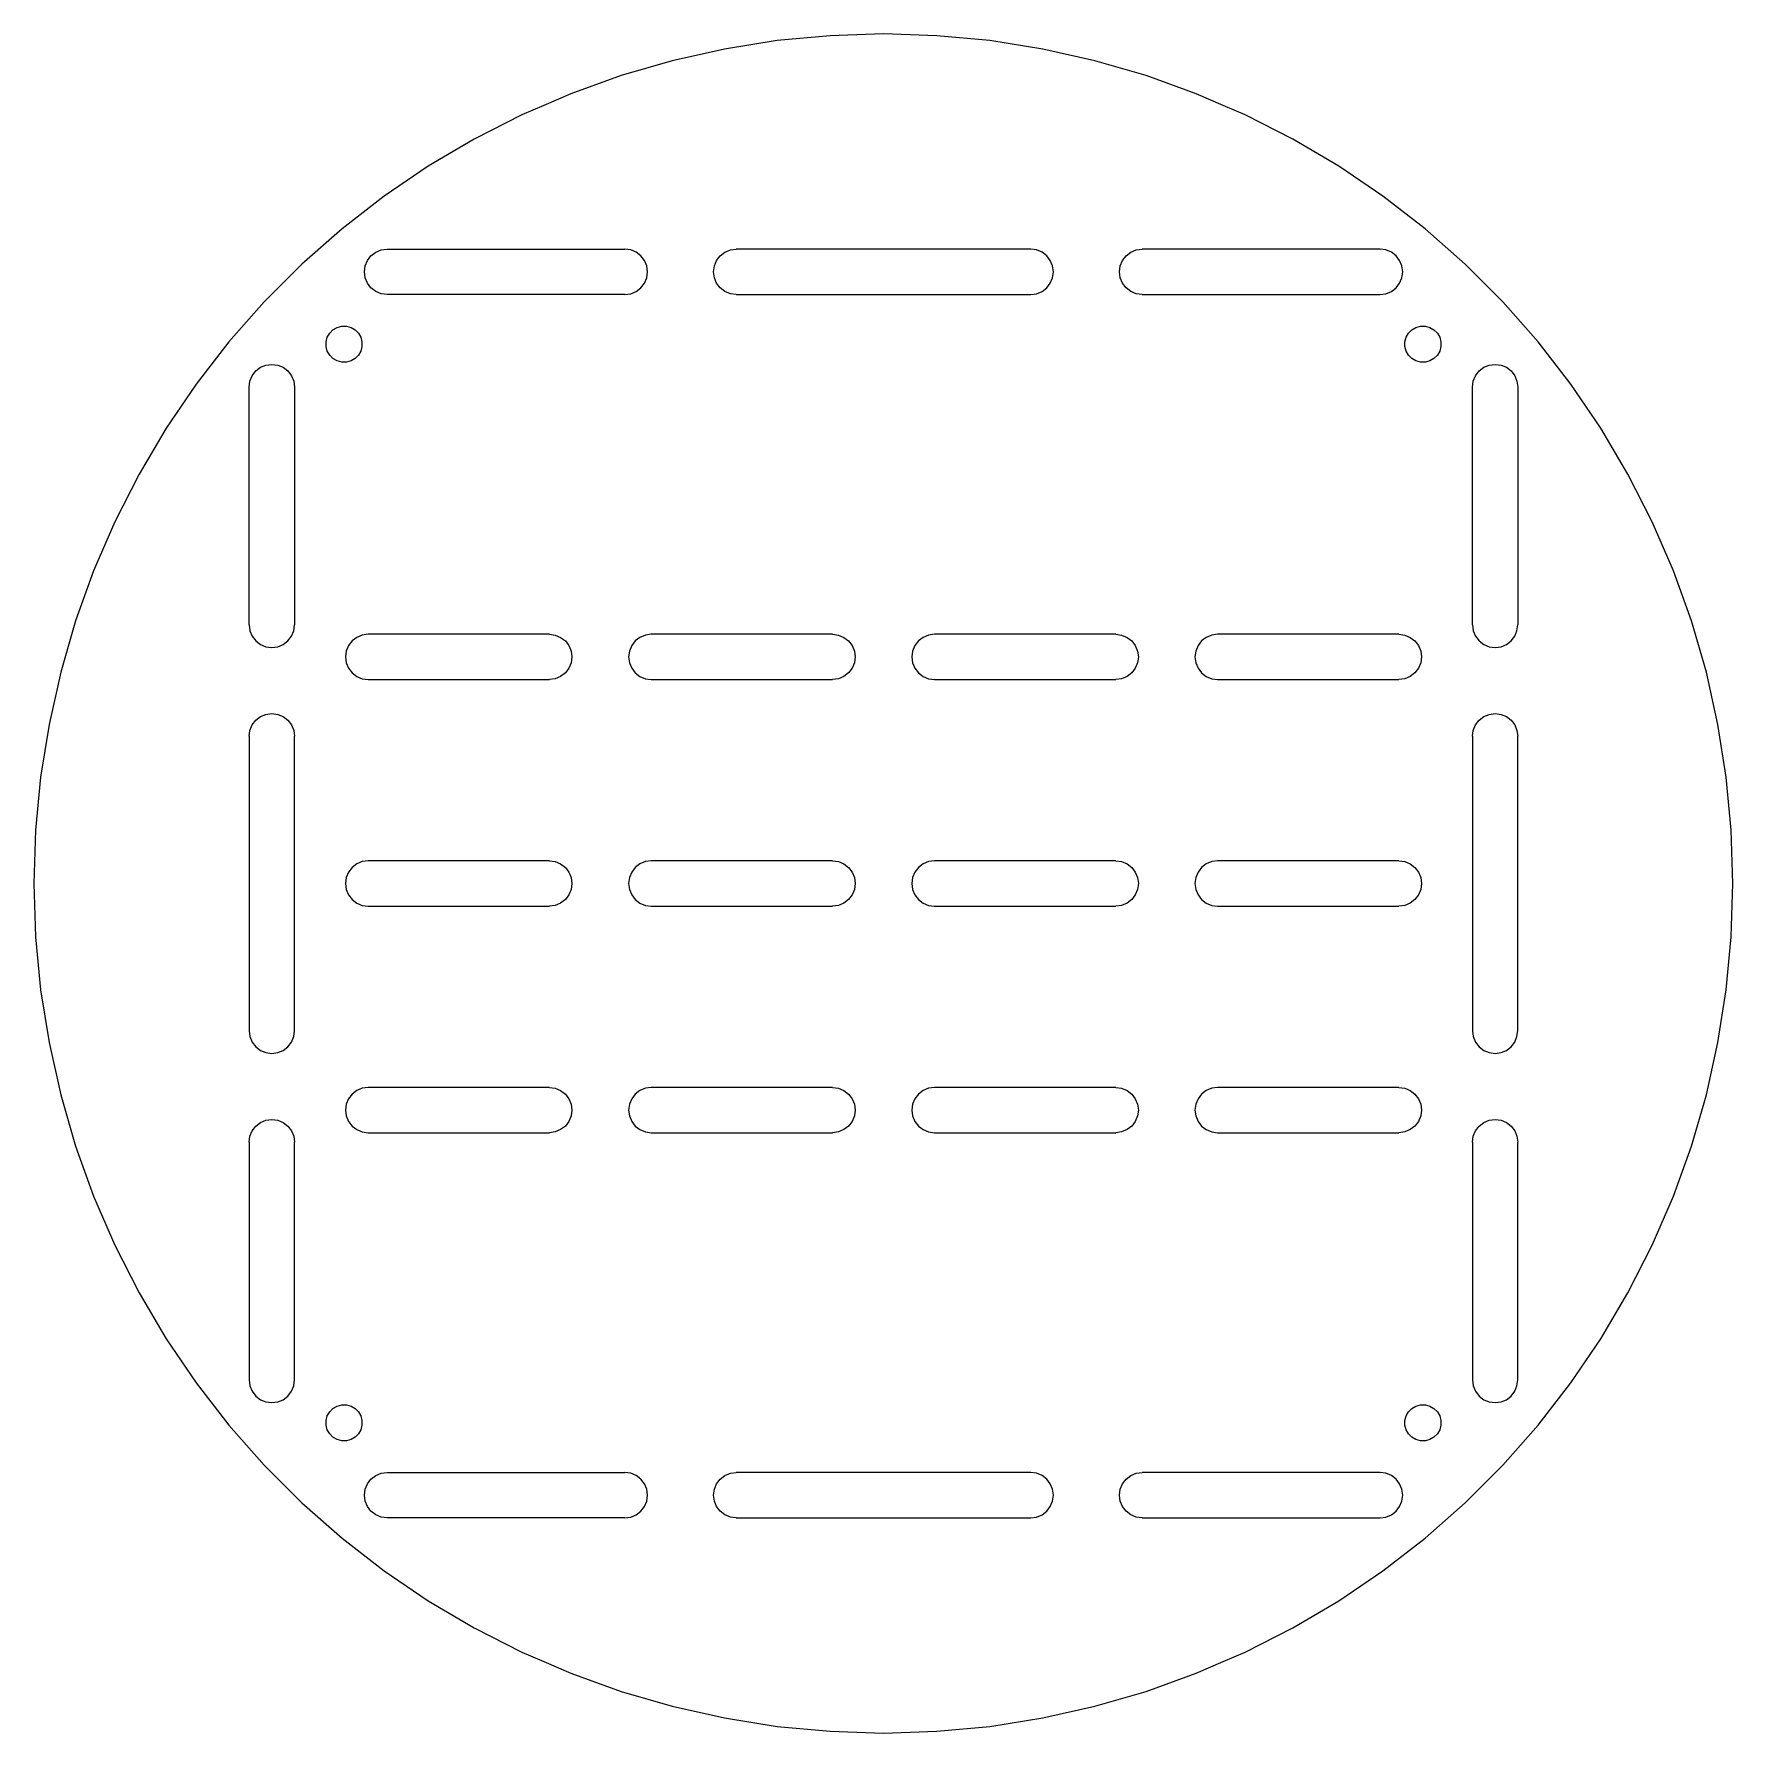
# Model space of a CAD drawing. Header units: inches. Extents: x -153 to 153, y -75 to 75.
# Drawn here: x -153 to -3, y -75 to 75 of the extents above; entities that cross this region are included whole.
import ezdxf

# ---------------------------------------------------------------- set-up
doc = ezdxf.new("R2010")
doc.units = ezdxf.units.IN
doc.header["$MEASUREMENT"] = 0

msp = doc.modelspace()

# ---------------------------------------------------------------- linework, layer by layer
for p, q in [((-92.06, 73.67), (-96.66, 72.64)), ((-87.41, 74.41), (-92.06, 73.67)), ((-82.72, 74.85), (-87.41, 74.41)), ((-78.01, 75), (-82.72, 74.85)), ((-73.3, 74.85), (-78.01, 75)), ((-68.61, 74.41), (-73.3, 74.85)), ((-63.95, 73.67), (-68.61, 74.41)), ((-59.36, 72.64), (-63.95, 73.67)), ((-96.66, 72.64), (-101.18, 71.33)), ((-54.83, 71.33), (-59.36, 72.64)), ((-101.18, 71.33), (-105.62, 69.73)), ((-50.4, 69.73), (-54.83, 71.33)), ((-105.62, 69.73), (-108.01, 68.7)), ((-48.01, 68.7), (-50.4, 69.73)), ((-109.94, 67.86), (-114.14, 65.72)), ((-108.01, 68.7), (-109.94, 67.86)), ((-46.07, 67.86), (-48.01, 68.7)), ((-41.88, 65.72), (-46.07, 67.86)), ((-114.14, 65.72), (-118.2, 63.32)), ((-37.82, 63.32), (-41.88, 65.72)), ((-118.2, 63.32), (-122.09, 60.68)), ((-33.92, 60.68), (-37.82, 63.32)), ((-122.09, 60.68), (-125.81, 57.79)), ((-30.2, 57.79), (-33.92, 60.68)), ((-125.81, 57.79), (-129.35, 54.67)), ((-26.67, 54.67), (-30.2, 57.79)), ((-123.26, 55.41), (-122.84, 55.73)), ((-122.84, 55.73), (-122.36, 55.93)), ((-122.36, 55.93), (-121.84, 56)), ((-121.84, 56), (-100.84, 56)), ((-100.32, 55.93), (-100.84, 56)), ((-99.84, 55.73), (-100.32, 55.93)), ((-99.43, 55.41), (-99.84, 55.73)), ((-92.42, 55.41), (-92.01, 55.73)), ((-92.01, 55.73), (-91.53, 55.93)), ((-91.53, 55.93), (-91.01, 56)), ((-65.01, 56), (-91.01, 56)), ((-64.49, 55.93), (-65.01, 56)), ((-64.01, 55.73), (-64.49, 55.93)), ((-63.59, 55.41), (-64.01, 55.73)), ((-56.59, 55.41), (-56.17, 55.73)), ((-56.17, 55.73), (-55.69, 55.93)), ((-55.69, 55.93), (-55.17, 56)), ((-34.17, 56), (-55.17, 56)), ((-33.66, 55.93), (-34.17, 56)), ((-33.17, 55.73), (-33.66, 55.93)), ((-32.76, 55.41), (-33.17, 55.73)), ((-129.35, 54.67), (-132.68, 51.34)), ((-123.84, 54), (-123.77, 54.52)), ((-123.77, 54.52), (-123.57, 55)), ((-123.57, 55), (-123.26, 55.41)), ((-99.11, 55), (-99.43, 55.41)), ((-98.91, 54.52), (-99.11, 55)), ((-98.84, 54), (-98.91, 54.52)), ((-93.01, 54), (-92.94, 54.52)), ((-92.94, 54.52), (-92.74, 55)), ((-92.74, 55), (-92.42, 55.41)), ((-63.28, 55), (-63.59, 55.41)), ((-63.08, 54.52), (-63.28, 55)), ((-63.01, 54), (-63.08, 54.52)), ((-57.17, 54), (-57.11, 54.52)), ((-57.11, 54.52), (-56.91, 55)), ((-56.91, 55), (-56.59, 55.41)), ((-32.44, 55), (-32.76, 55.41)), ((-32.24, 54.52), (-32.44, 55)), ((-32.17, 54), (-32.24, 54.52)), ((-23.34, 51.34), (-26.67, 54.67)), ((-123.77, 53.48), (-123.84, 54)), ((-123.57, 53), (-123.77, 53.48)), ((-123.26, 52.59), (-123.57, 53)), ((-122.84, 52.27), (-123.26, 52.59)), ((-99.84, 52.27), (-99.43, 52.59)), ((-99.43, 52.59), (-99.11, 53)), ((-99.11, 53), (-98.91, 53.48)), ((-98.91, 53.48), (-98.84, 54)), ((-92.94, 53.48), (-93.01, 54)), ((-92.74, 53), (-92.94, 53.48)), ((-92.42, 52.59), (-92.74, 53)), ((-92.01, 52.27), (-92.42, 52.59)), ((-64.01, 52.27), (-63.59, 52.59)), ((-63.59, 52.59), (-63.28, 53)), ((-63.28, 53), (-63.08, 53.48)), ((-63.08, 53.48), (-63.01, 54)), ((-57.11, 53.48), (-57.17, 54)), ((-56.91, 53), (-57.11, 53.48)), ((-56.59, 52.59), (-56.91, 53)), ((-56.17, 52.27), (-56.59, 52.59)), ((-33.17, 52.27), (-32.76, 52.59)), ((-32.76, 52.59), (-32.44, 53)), ((-32.44, 53), (-32.24, 53.48)), ((-32.24, 53.48), (-32.17, 54)), ((-132.68, 51.34), (-135.8, 47.81)), ((-122.36, 52.07), (-122.84, 52.27)), ((-121.84, 52), (-122.36, 52.07)), ((-100.84, 52), (-121.84, 52)), ((-100.84, 52), (-100.32, 52.07)), ((-100.32, 52.07), (-99.84, 52.27)), ((-91.53, 52.07), (-92.01, 52.27)), ((-91.01, 52), (-91.53, 52.07)), ((-91.01, 52), (-65.01, 52)), ((-65.01, 52), (-64.49, 52.07)), ((-64.49, 52.07), (-64.01, 52.27)), ((-55.69, 52.07), (-56.17, 52.27)), ((-55.17, 52), (-55.69, 52.07)), ((-55.17, 52), (-34.17, 52)), ((-34.17, 52), (-33.66, 52.07)), ((-33.66, 52.07), (-33.17, 52.27)), ((-20.22, 47.81), (-23.34, 51.34)), ((-127.22, 47.83), (-127.11, 48.24)), ((-127.11, 48.24), (-126.9, 48.6)), ((-126.9, 48.6), (-126.61, 48.89)), ((-126.61, 48.89), (-126.25, 49.1)), ((-126.25, 49.1), (-125.84, 49.21)), ((-125.84, 49.21), (-125.42, 49.21)), ((-125.42, 49.21), (-125.02, 49.1)), ((-125.02, 49.1), (-124.66, 48.89)), ((-124.66, 48.89), (-124.36, 48.6)), ((-124.36, 48.6), (-124.15, 48.24)), ((-124.15, 48.24), (-124.05, 47.83)), ((-31.97, 47.83), (-31.86, 48.24)), ((-31.86, 48.24), (-31.65, 48.6)), ((-31.65, 48.6), (-31.36, 48.89)), ((-31.36, 48.89), (-31, 49.1)), ((-31, 49.1), (-30.59, 49.21)), ((-30.59, 49.21), (-30.17, 49.21)), ((-30.17, 49.21), (-29.77, 49.1)), ((-29.77, 49.1), (-29.41, 48.89)), ((-29.41, 48.89), (-29.11, 48.6)), ((-29.11, 48.6), (-28.9, 48.24)), ((-28.9, 48.24), (-28.8, 47.83)), ((-135.8, 47.81), (-138.68, 44.08)), ((-127.22, 47.42), (-127.22, 47.83)), ((-127.11, 47.01), (-127.22, 47.42)), ((-126.9, 46.65), (-127.11, 47.01)), ((-126.61, 46.36), (-126.9, 46.65)), ((-124.36, 46.65), (-124.66, 46.36)), ((-124.15, 47.01), (-124.36, 46.65)), ((-124.05, 47.42), (-124.15, 47.01)), ((-124.05, 47.83), (-124.05, 47.42)), ((-31.97, 47.42), (-31.97, 47.83)), ((-31.86, 47.01), (-31.97, 47.42)), ((-31.65, 46.65), (-31.86, 47.01)), ((-31.36, 46.36), (-31.65, 46.65)), ((-29.11, 46.65), (-29.41, 46.36)), ((-28.9, 47.01), (-29.11, 46.65)), ((-28.8, 47.42), (-28.9, 47.01)), ((-28.8, 47.83), (-28.8, 47.42)), ((-17.33, 44.08), (-20.22, 47.81)), ((-133.74, 44.83), (-133.42, 45.25)), ((-133.42, 45.25), (-133.01, 45.57)), ((-133.01, 45.57), (-132.53, 45.77)), ((-132.53, 45.77), (-132.01, 45.83)), ((-132.01, 45.83), (-131.49, 45.77)), ((-131.49, 45.77), (-131.01, 45.57)), ((-131.01, 45.57), (-130.59, 45.25)), ((-130.59, 45.25), (-130.28, 44.83)), ((-126.25, 46.15), (-126.61, 46.36)), ((-125.84, 46.04), (-126.25, 46.15)), ((-125.42, 46.04), (-125.84, 46.04)), ((-125.02, 46.15), (-125.42, 46.04)), ((-124.66, 46.36), (-125.02, 46.15)), ((-31, 46.15), (-31.36, 46.36)), ((-30.59, 46.04), (-31, 46.15)), ((-30.17, 46.04), (-30.59, 46.04)), ((-29.77, 46.15), (-30.17, 46.04)), ((-29.41, 46.36), (-29.77, 46.15)), ((-25.74, 44.83), (-25.42, 45.25)), ((-25.42, 45.25), (-25.01, 45.57)), ((-25.01, 45.57), (-24.53, 45.77)), ((-24.53, 45.77), (-24.01, 45.83)), ((-24.01, 45.83), (-23.49, 45.77)), ((-23.49, 45.77), (-23.01, 45.57)), ((-23.01, 45.57), (-22.59, 45.25)), ((-22.59, 45.25), (-22.28, 44.83)), ((-138.68, 44.08), (-141.33, 40.19)), ((-134.01, 43.83), (-133.94, 44.35)), ((-134.01, 22.83), (-134.01, 43.83)), ((-133.94, 44.35), (-133.74, 44.83)), ((-130.28, 44.83), (-130.08, 44.35)), ((-130.08, 44.35), (-130.01, 43.83)), ((-130.01, 43.83), (-130.01, 22.83)), ((-26.01, 43.83), (-25.94, 44.35)), ((-26.01, 22.83), (-26.01, 43.83)), ((-25.94, 44.35), (-25.74, 44.83)), ((-22.28, 44.83), (-22.08, 44.35)), ((-22.08, 44.35), (-22.01, 43.83)), ((-22.01, 43.83), (-22.01, 22.83)), ((-14.68, 40.19), (-17.33, 44.08)), ((-141.33, 40.19), (-143.73, 36.13)), ((-12.29, 36.13), (-14.68, 40.19)), ((-143.73, 36.13), (-145.87, 31.93)), ((-10.15, 31.93), (-12.29, 36.13)), ((-145.87, 31.93), (-147.74, 27.61)), ((-8.27, 27.61), (-10.15, 31.93)), ((-147.74, 27.61), (-149.34, 23.18)), ((-6.68, 23.18), (-8.27, 27.61)), ((-149.34, 23.18), (-150.65, 18.65)), ((-134.01, 22.83), (-133.94, 22.32)), ((-130.08, 22.32), (-130.01, 22.83)), ((-26.01, 22.83), (-25.94, 22.32)), ((-22.08, 22.32), (-22.01, 22.83)), ((-5.36, 18.65), (-6.68, 23.18)), ((-133.94, 22.32), (-133.74, 21.83)), ((-133.74, 21.83), (-133.42, 21.42)), ((-133.42, 21.42), (-133.01, 21.1)), ((-133.01, 21.1), (-132.53, 20.9)), ((-131.49, 20.9), (-131.01, 21.1)), ((-131.01, 21.1), (-130.59, 21.42)), ((-130.59, 21.42), (-130.28, 21.83)), ((-130.28, 21.83), (-130.08, 22.32)), ((-124.92, 21.41), (-125.24, 21)), ((-124.51, 21.73), (-124.92, 21.41)), ((-124.03, 21.93), (-124.51, 21.73)), ((-123.51, 22), (-124.03, 21.93)), ((-107.51, 22), (-123.51, 22)), ((-107.51, 22), (-106.99, 21.93)), ((-106.99, 21.93), (-106.51, 21.73)), ((-106.51, 21.73), (-106.09, 21.41)), ((-106.09, 21.41), (-105.78, 21)), ((-99.92, 21.41), (-100.24, 21)), ((-99.51, 21.73), (-99.92, 21.41)), ((-99.03, 21.93), (-99.51, 21.73)), ((-98.51, 22), (-99.03, 21.93)), ((-82.51, 22), (-98.51, 22)), ((-82.51, 22), (-81.99, 21.93)), ((-81.99, 21.93), (-81.51, 21.73)), ((-81.51, 21.73), (-81.09, 21.41)), ((-81.09, 21.41), (-80.78, 21)), ((-74.92, 21.41), (-75.24, 21)), ((-74.51, 21.73), (-74.92, 21.41)), ((-74.03, 21.93), (-74.51, 21.73)), ((-73.51, 22), (-74.03, 21.93)), ((-57.51, 22), (-73.51, 22)), ((-57.51, 22), (-56.99, 21.93)), ((-56.99, 21.93), (-56.51, 21.73)), ((-56.51, 21.73), (-56.09, 21.41)), ((-56.09, 21.41), (-55.78, 21)), ((-49.92, 21.41), (-50.24, 21)), ((-49.51, 21.73), (-49.92, 21.41)), ((-49.03, 21.93), (-49.51, 21.73)), ((-48.51, 22), (-49.03, 21.93)), ((-32.51, 22), (-48.51, 22)), ((-32.51, 22), (-31.99, 21.93)), ((-31.99, 21.93), (-31.51, 21.73)), ((-31.51, 21.73), (-31.09, 21.41)), ((-31.09, 21.41), (-30.78, 21)), ((-25.94, 22.32), (-25.74, 21.83)), ((-25.74, 21.83), (-25.42, 21.42)), ((-25.42, 21.42), (-25.01, 21.1)), ((-25.01, 21.1), (-24.53, 20.9)), ((-23.49, 20.9), (-23.01, 21.1)), ((-23.01, 21.1), (-22.59, 21.42)), ((-22.59, 21.42), (-22.28, 21.83)), ((-22.28, 21.83), (-22.08, 22.32)), ((-132.53, 20.9), (-132.01, 20.83)), ((-132.01, 20.83), (-131.49, 20.9)), ((-125.44, 20.52), (-125.51, 20)), ((-125.51, 20), (-125.44, 19.48)), ((-125.24, 21), (-125.44, 20.52)), ((-105.78, 21), (-105.58, 20.52)), ((-105.58, 20.52), (-105.51, 20)), ((-105.51, 20), (-105.58, 19.48)), ((-100.44, 20.52), (-100.51, 20)), ((-100.51, 20), (-100.44, 19.48)), ((-100.24, 21), (-100.44, 20.52)), ((-80.78, 21), (-80.58, 20.52)), ((-80.58, 20.52), (-80.51, 20)), ((-80.51, 20), (-80.58, 19.48)), ((-75.44, 20.52), (-75.51, 20)), ((-75.51, 20), (-75.44, 19.48)), ((-75.24, 21), (-75.44, 20.52)), ((-55.78, 21), (-55.58, 20.52)), ((-55.58, 20.52), (-55.51, 20)), ((-55.51, 20), (-55.58, 19.48)), ((-50.44, 20.52), (-50.51, 20)), ((-50.51, 20), (-50.44, 19.48)), ((-50.24, 21), (-50.44, 20.52)), ((-30.78, 21), (-30.58, 20.52)), ((-30.58, 20.52), (-30.51, 20)), ((-30.51, 20), (-30.58, 19.48)), ((-24.53, 20.9), (-24.01, 20.83)), ((-24.01, 20.83), (-23.49, 20.9)), ((-150.65, 18.65), (-151.68, 14.05)), ((-125.44, 19.48), (-125.24, 19)), ((-125.24, 19), (-124.92, 18.59)), ((-124.92, 18.59), (-124.51, 18.27)), ((-124.51, 18.27), (-124.03, 18.07)), ((-124.03, 18.07), (-123.51, 18)), ((-106.99, 18.07), (-107.51, 18)), ((-106.51, 18.27), (-106.99, 18.07)), ((-106.09, 18.59), (-106.51, 18.27)), ((-105.78, 19), (-106.09, 18.59)), ((-105.58, 19.48), (-105.78, 19)), ((-100.44, 19.48), (-100.24, 19)), ((-100.24, 19), (-99.92, 18.59)), ((-99.92, 18.59), (-99.51, 18.27)), ((-99.51, 18.27), (-99.03, 18.07)), ((-99.03, 18.07), (-98.51, 18)), ((-81.99, 18.07), (-82.51, 18)), ((-81.51, 18.27), (-81.99, 18.07)), ((-81.09, 18.59), (-81.51, 18.27)), ((-80.78, 19), (-81.09, 18.59)), ((-80.58, 19.48), (-80.78, 19)), ((-75.44, 19.48), (-75.24, 19)), ((-75.24, 19), (-74.92, 18.59)), ((-74.92, 18.59), (-74.51, 18.27)), ((-74.51, 18.27), (-74.03, 18.07)), ((-74.03, 18.07), (-73.51, 18)), ((-56.99, 18.07), (-57.51, 18)), ((-56.51, 18.27), (-56.99, 18.07)), ((-56.09, 18.59), (-56.51, 18.27)), ((-55.78, 19), (-56.09, 18.59)), ((-55.58, 19.48), (-55.78, 19)), ((-50.44, 19.48), (-50.24, 19)), ((-50.24, 19), (-49.92, 18.59)), ((-49.92, 18.59), (-49.51, 18.27)), ((-49.51, 18.27), (-49.03, 18.07)), ((-49.03, 18.07), (-48.51, 18)), ((-31.99, 18.07), (-32.51, 18)), ((-31.51, 18.27), (-31.99, 18.07)), ((-31.09, 18.59), (-31.51, 18.27)), ((-30.78, 19), (-31.09, 18.59)), ((-30.58, 19.48), (-30.78, 19)), ((-4.34, 14.05), (-5.36, 18.65)), ((-123.51, 18), (-107.51, 18)), ((-98.51, 18), (-82.51, 18)), ((-73.51, 18), (-57.51, 18)), ((-48.51, 18), (-32.51, 18)), ((-151.68, 14.05), (-152.42, 9.4)), ((-134.01, 13), (-133.94, 13.52)), ((-133.94, 13.52), (-133.74, 14)), ((-133.74, 14), (-133.42, 14.41)), ((-133.42, 14.41), (-133.01, 14.73)), ((-133.01, 14.73), (-132.53, 14.93)), ((-132.53, 14.93), (-132.01, 15)), ((-132.01, 15), (-131.49, 14.93)), ((-131.49, 14.93), (-131.01, 14.73)), ((-131.01, 14.73), (-130.59, 14.41)), ((-130.59, 14.41), (-130.28, 14)), ((-130.28, 14), (-130.08, 13.52)), ((-130.08, 13.52), (-130.01, 13)), ((-26.01, 13), (-25.94, 13.52)), ((-25.94, 13.52), (-25.74, 14)), ((-25.74, 14), (-25.42, 14.41)), ((-25.42, 14.41), (-25.01, 14.73)), ((-25.01, 14.73), (-24.53, 14.93)), ((-24.53, 14.93), (-24.01, 15)), ((-24.01, 15), (-23.49, 14.93)), ((-23.49, 14.93), (-23.01, 14.73)), ((-23.01, 14.73), (-22.59, 14.41)), ((-22.59, 14.41), (-22.28, 14)), ((-22.28, 14), (-22.08, 13.52)), ((-22.08, 13.52), (-22.01, 13)), ((-3.6, 9.4), (-4.34, 14.05)), ((-134.01, 13), (-134.01, -13)), ((-130.01, -13), (-130.01, 13)), ((-26.01, 13), (-26.01, -13)), ((-22.01, -13), (-22.01, 13)), ((-152.42, 9.4), (-152.86, 4.71)), ((-3.16, 4.71), (-3.6, 9.4)), ((-152.86, 4.71), (-153.01, 0)), ((-3.01, 0), (-3.16, 4.71)), ((-124.51, 1.73), (-124.92, 1.41)), ((-124.03, 1.93), (-124.51, 1.73)), ((-123.51, 2), (-124.03, 1.93)), ((-107.51, 2), (-123.51, 2)), ((-107.51, 2), (-106.99, 1.93)), ((-106.99, 1.93), (-106.51, 1.73)), ((-106.51, 1.73), (-106.09, 1.41)), ((-99.51, 1.73), (-99.92, 1.41)), ((-99.03, 1.93), (-99.51, 1.73)), ((-98.51, 2), (-99.03, 1.93)), ((-82.51, 2), (-98.51, 2)), ((-82.51, 2), (-81.99, 1.93)), ((-81.99, 1.93), (-81.51, 1.73)), ((-81.51, 1.73), (-81.09, 1.41)), ((-74.51, 1.73), (-74.92, 1.41)), ((-74.03, 1.93), (-74.51, 1.73)), ((-73.51, 2), (-74.03, 1.93)), ((-57.51, 2), (-73.51, 2)), ((-57.51, 2), (-56.99, 1.93)), ((-56.99, 1.93), (-56.51, 1.73)), ((-56.51, 1.73), (-56.09, 1.41)), ((-49.51, 1.73), (-49.92, 1.41)), ((-49.03, 1.93), (-49.51, 1.73)), ((-48.51, 2), (-49.03, 1.93)), ((-32.51, 2), (-48.51, 2)), ((-32.51, 2), (-31.99, 1.93)), ((-31.99, 1.93), (-31.51, 1.73)), ((-31.51, 1.73), (-31.09, 1.41)), ((-125.44, 0.52), (-125.51, 0)), ((-125.24, 1), (-125.44, 0.52)), ((-124.92, 1.41), (-125.24, 1)), ((-106.09, 1.41), (-105.78, 1)), ((-105.78, 1), (-105.58, 0.52)), ((-105.58, 0.52), (-105.51, 0)), ((-100.44, 0.52), (-100.51, 0)), ((-100.24, 1), (-100.44, 0.52)), ((-99.92, 1.41), (-100.24, 1)), ((-81.09, 1.41), (-80.78, 1)), ((-80.78, 1), (-80.58, 0.52)), ((-80.58, 0.52), (-80.51, 0)), ((-75.44, 0.52), (-75.51, 0)), ((-75.24, 1), (-75.44, 0.52)), ((-74.92, 1.41), (-75.24, 1)), ((-56.09, 1.41), (-55.78, 1)), ((-55.78, 1), (-55.58, 0.52)), ((-55.58, 0.52), (-55.51, 0)), ((-50.44, 0.52), (-50.51, 0)), ((-50.24, 1), (-50.44, 0.52)), ((-49.92, 1.41), (-50.24, 1)), ((-31.09, 1.41), (-30.78, 1)), ((-30.78, 1), (-30.58, 0.52)), ((-30.58, 0.52), (-30.51, 0)), ((-153.01, 0), (-152.86, -4.71)), ((-125.51, 0), (-125.44, -0.52)), ((-125.44, -0.52), (-125.24, -1)), ((-125.24, -1), (-124.92, -1.41)), ((-124.92, -1.41), (-124.51, -1.73)), ((-106.09, -1.41), (-106.51, -1.73)), ((-105.78, -1), (-106.09, -1.41)), ((-105.58, -0.52), (-105.78, -1)), ((-105.51, 0), (-105.58, -0.52)), ((-100.51, 0), (-100.44, -0.52)), ((-100.44, -0.52), (-100.24, -1)), ((-100.24, -1), (-99.92, -1.41)), ((-99.92, -1.41), (-99.51, -1.73)), ((-81.09, -1.41), (-81.51, -1.73)), ((-80.78, -1), (-81.09, -1.41)), ((-80.58, -0.52), (-80.78, -1)), ((-80.51, 0), (-80.58, -0.52)), ((-75.51, 0), (-75.44, -0.52)), ((-75.44, -0.52), (-75.24, -1)), ((-75.24, -1), (-74.92, -1.41)), ((-74.92, -1.41), (-74.51, -1.73)), ((-56.09, -1.41), (-56.51, -1.73)), ((-55.78, -1), (-56.09, -1.41)), ((-55.58, -0.52), (-55.78, -1)), ((-55.51, 0), (-55.58, -0.52)), ((-50.51, 0), (-50.44, -0.52)), ((-50.44, -0.52), (-50.24, -1)), ((-50.24, -1), (-49.92, -1.41)), ((-49.92, -1.41), (-49.51, -1.73)), ((-31.09, -1.41), (-31.51, -1.73)), ((-30.78, -1), (-31.09, -1.41)), ((-30.58, -0.52), (-30.78, -1)), ((-30.51, 0), (-30.58, -0.52)), ((-3.16, -4.71), (-3.01, 0)), ((-124.51, -1.73), (-124.03, -1.93)), ((-124.03, -1.93), (-123.51, -2)), ((-123.51, -2), (-107.51, -2)), ((-106.99, -1.93), (-107.51, -2)), ((-106.51, -1.73), (-106.99, -1.93)), ((-99.51, -1.73), (-99.03, -1.93)), ((-99.03, -1.93), (-98.51, -2)), ((-98.51, -2), (-82.51, -2)), ((-81.99, -1.93), (-82.51, -2)), ((-81.51, -1.73), (-81.99, -1.93)), ((-74.51, -1.73), (-74.03, -1.93)), ((-74.03, -1.93), (-73.51, -2)), ((-73.51, -2), (-57.51, -2)), ((-56.99, -1.93), (-57.51, -2)), ((-56.51, -1.73), (-56.99, -1.93)), ((-49.51, -1.73), (-49.03, -1.93)), ((-49.03, -1.93), (-48.51, -2)), ((-48.51, -2), (-32.51, -2)), ((-31.99, -1.93), (-32.51, -2)), ((-31.51, -1.73), (-31.99, -1.93)), ((-152.86, -4.71), (-152.42, -9.4)), ((-3.6, -9.4), (-3.16, -4.71)), ((-152.42, -9.4), (-151.68, -14.05)), ((-4.34, -14.05), (-3.6, -9.4)), ((-134.01, -13), (-133.94, -13.52)), ((-130.08, -13.52), (-130.01, -13)), ((-26.01, -13), (-25.94, -13.52)), ((-22.08, -13.52), (-22.01, -13)), ((-151.68, -14.05), (-150.65, -18.65)), ((-133.94, -13.52), (-133.74, -14)), ((-133.74, -14), (-133.42, -14.41)), ((-133.42, -14.41), (-133.01, -14.73)), ((-133.01, -14.73), (-132.53, -14.93)), ((-132.53, -14.93), (-132.01, -15)), ((-132.01, -15), (-131.49, -14.93)), ((-131.49, -14.93), (-131.01, -14.73)), ((-131.01, -14.73), (-130.59, -14.41)), ((-130.59, -14.41), (-130.28, -14)), ((-130.28, -14), (-130.08, -13.52)), ((-25.94, -13.52), (-25.74, -14)), ((-25.74, -14), (-25.42, -14.41)), ((-25.42, -14.41), (-25.01, -14.73)), ((-25.01, -14.73), (-24.53, -14.93)), ((-24.53, -14.93), (-24.01, -15)), ((-24.01, -15), (-23.49, -14.93)), ((-23.49, -14.93), (-23.01, -14.73)), ((-23.01, -14.73), (-22.59, -14.41)), ((-22.59, -14.41), (-22.28, -14)), ((-22.28, -14), (-22.08, -13.52)), ((-5.36, -18.65), (-4.34, -14.05)), ((-150.65, -18.65), (-149.34, -23.18)), ((-125.44, -19.48), (-125.51, -20)), ((-125.24, -19), (-125.44, -19.48)), ((-124.92, -18.59), (-125.24, -19)), ((-124.51, -18.27), (-124.92, -18.59)), ((-124.03, -18.07), (-124.51, -18.27)), ((-123.51, -18), (-124.03, -18.07)), ((-107.51, -18), (-123.51, -18)), ((-107.51, -18), (-106.99, -18.07)), ((-106.99, -18.07), (-106.51, -18.27)), ((-106.51, -18.27), (-106.09, -18.59)), ((-106.09, -18.59), (-105.78, -19)), ((-105.78, -19), (-105.58, -19.48)), ((-105.58, -19.48), (-105.51, -20)), ((-100.44, -19.48), (-100.51, -20)), ((-100.24, -19), (-100.44, -19.48)), ((-99.92, -18.59), (-100.24, -19)), ((-99.51, -18.27), (-99.92, -18.59)), ((-99.03, -18.07), (-99.51, -18.27)), ((-98.51, -18), (-99.03, -18.07)), ((-82.51, -18), (-98.51, -18)), ((-82.51, -18), (-81.99, -18.07)), ((-81.99, -18.07), (-81.51, -18.27)), ((-81.51, -18.27), (-81.09, -18.59)), ((-81.09, -18.59), (-80.78, -19)), ((-80.78, -19), (-80.58, -19.48)), ((-80.58, -19.48), (-80.51, -20)), ((-75.44, -19.48), (-75.51, -20)), ((-75.24, -19), (-75.44, -19.48)), ((-74.92, -18.59), (-75.24, -19)), ((-74.51, -18.27), (-74.92, -18.59)), ((-74.03, -18.07), (-74.51, -18.27)), ((-73.51, -18), (-74.03, -18.07)), ((-57.51, -18), (-73.51, -18)), ((-57.51, -18), (-56.99, -18.07)), ((-56.99, -18.07), (-56.51, -18.27)), ((-56.51, -18.27), (-56.09, -18.59)), ((-56.09, -18.59), (-55.78, -19)), ((-55.78, -19), (-55.58, -19.48)), ((-55.58, -19.48), (-55.51, -20)), ((-50.44, -19.48), (-50.51, -20)), ((-50.24, -19), (-50.44, -19.48)), ((-49.92, -18.59), (-50.24, -19)), ((-49.51, -18.27), (-49.92, -18.59)), ((-49.03, -18.07), (-49.51, -18.27)), ((-48.51, -18), (-49.03, -18.07)), ((-32.51, -18), (-48.51, -18)), ((-32.51, -18), (-31.99, -18.07)), ((-31.99, -18.07), (-31.51, -18.27)), ((-31.51, -18.27), (-31.09, -18.59)), ((-31.09, -18.59), (-30.78, -19)), ((-30.78, -19), (-30.58, -19.48)), ((-30.58, -19.48), (-30.51, -20)), ((-6.68, -23.18), (-5.36, -18.65)), ((-133.01, -21.1), (-132.53, -20.9)), ((-132.53, -20.9), (-132.01, -20.83)), ((-132.01, -20.83), (-131.49, -20.9)), ((-131.49, -20.9), (-131.01, -21.1)), ((-125.51, -20), (-125.44, -20.52)), ((-125.44, -20.52), (-125.24, -21)), ((-105.58, -20.52), (-105.78, -21)), ((-105.51, -20), (-105.58, -20.52)), ((-100.51, -20), (-100.44, -20.52)), ((-100.44, -20.52), (-100.24, -21)), ((-80.58, -20.52), (-80.78, -21)), ((-80.51, -20), (-80.58, -20.52)), ((-75.51, -20), (-75.44, -20.52)), ((-75.44, -20.52), (-75.24, -21)), ((-55.58, -20.52), (-55.78, -21)), ((-55.51, -20), (-55.58, -20.52)), ((-50.51, -20), (-50.44, -20.52)), ((-50.44, -20.52), (-50.24, -21)), ((-30.58, -20.52), (-30.78, -21)), ((-30.51, -20), (-30.58, -20.52)), ((-25.01, -21.1), (-24.53, -20.9)), ((-24.53, -20.9), (-24.01, -20.83)), ((-24.01, -20.83), (-23.49, -20.9)), ((-23.49, -20.9), (-23.01, -21.1)), ((-134.01, -22.83), (-133.94, -22.32)), ((-133.94, -22.32), (-133.74, -21.83)), ((-133.74, -21.83), (-133.42, -21.42)), ((-133.42, -21.42), (-133.01, -21.1)), ((-131.01, -21.1), (-130.59, -21.42)), ((-130.59, -21.42), (-130.28, -21.83)), ((-130.28, -21.83), (-130.08, -22.32)), ((-130.08, -22.32), (-130.01, -22.83)), ((-125.24, -21), (-124.92, -21.41)), ((-124.92, -21.41), (-124.51, -21.73)), ((-124.51, -21.73), (-124.03, -21.93)), ((-124.03, -21.93), (-123.51, -22)), ((-123.51, -22), (-107.51, -22)), ((-106.99, -21.93), (-107.51, -22)), ((-106.51, -21.73), (-106.99, -21.93)), ((-106.09, -21.41), (-106.51, -21.73)), ((-105.78, -21), (-106.09, -21.41)), ((-100.24, -21), (-99.92, -21.41)), ((-99.92, -21.41), (-99.51, -21.73)), ((-99.51, -21.73), (-99.03, -21.93)), ((-99.03, -21.93), (-98.51, -22)), ((-98.51, -22), (-82.51, -22)), ((-81.99, -21.93), (-82.51, -22)), ((-81.51, -21.73), (-81.99, -21.93)), ((-81.09, -21.41), (-81.51, -21.73)), ((-80.78, -21), (-81.09, -21.41)), ((-75.24, -21), (-74.92, -21.41)), ((-74.92, -21.41), (-74.51, -21.73)), ((-74.51, -21.73), (-74.03, -21.93)), ((-74.03, -21.93), (-73.51, -22)), ((-73.51, -22), (-57.51, -22)), ((-56.99, -21.93), (-57.51, -22)), ((-56.51, -21.73), (-56.99, -21.93)), ((-56.09, -21.41), (-56.51, -21.73)), ((-55.78, -21), (-56.09, -21.41)), ((-50.24, -21), (-49.92, -21.41)), ((-49.92, -21.41), (-49.51, -21.73)), ((-49.51, -21.73), (-49.03, -21.93)), ((-49.03, -21.93), (-48.51, -22)), ((-48.51, -22), (-32.51, -22)), ((-31.99, -21.93), (-32.51, -22)), ((-31.51, -21.73), (-31.99, -21.93)), ((-31.09, -21.41), (-31.51, -21.73)), ((-30.78, -21), (-31.09, -21.41)), ((-26.01, -22.83), (-25.94, -22.32)), ((-25.94, -22.32), (-25.74, -21.83)), ((-25.74, -21.83), (-25.42, -21.42)), ((-25.42, -21.42), (-25.01, -21.1)), ((-23.01, -21.1), (-22.59, -21.42)), ((-22.59, -21.42), (-22.28, -21.83)), ((-22.28, -21.83), (-22.08, -22.32)), ((-22.08, -22.32), (-22.01, -22.83)), ((-149.34, -23.18), (-147.74, -27.61)), ((-134.01, -22.83), (-134.01, -43.83)), ((-130.01, -43.83), (-130.01, -22.83)), ((-26.01, -22.83), (-26.01, -43.83)), ((-22.01, -43.83), (-22.01, -22.83)), ((-8.27, -27.61), (-6.68, -23.18)), ((-147.74, -27.61), (-145.87, -31.93)), ((-10.15, -31.93), (-8.27, -27.61)), ((-145.87, -31.93), (-143.73, -36.13)), ((-12.29, -36.13), (-10.15, -31.93)), ((-143.73, -36.13), (-141.33, -40.19)), ((-14.68, -40.19), (-12.29, -36.13)), ((-141.33, -40.19), (-138.68, -44.08)), ((-17.33, -44.08), (-14.68, -40.19)), ((-138.68, -44.08), (-135.8, -47.81)), ((-134.01, -43.83), (-133.94, -44.35)), ((-133.94, -44.35), (-133.74, -44.83)), ((-133.74, -44.83), (-133.42, -45.25)), ((-130.59, -45.25), (-130.28, -44.83)), ((-130.28, -44.83), (-130.08, -44.35)), ((-130.08, -44.35), (-130.01, -43.83)), ((-26.01, -43.83), (-25.94, -44.35)), ((-25.94, -44.35), (-25.74, -44.83)), ((-25.74, -44.83), (-25.42, -45.25)), ((-22.59, -45.25), (-22.28, -44.83)), ((-22.28, -44.83), (-22.08, -44.35)), ((-22.08, -44.35), (-22.01, -43.83)), ((-20.22, -47.81), (-17.33, -44.08)), ((-133.42, -45.25), (-133.01, -45.57)), ((-133.01, -45.57), (-132.53, -45.77)), ((-132.53, -45.77), (-132.01, -45.83)), ((-132.01, -45.83), (-131.49, -45.77)), ((-131.49, -45.77), (-131.01, -45.57)), ((-131.01, -45.57), (-130.59, -45.25)), ((-126.9, -46.65), (-126.61, -46.36)), ((-126.61, -46.36), (-126.25, -46.15)), ((-126.25, -46.15), (-125.84, -46.04)), ((-125.84, -46.04), (-125.42, -46.04)), ((-125.42, -46.04), (-125.02, -46.15)), ((-125.02, -46.15), (-124.66, -46.36)), ((-124.66, -46.36), (-124.36, -46.65)), ((-31.65, -46.65), (-31.36, -46.36)), ((-31.36, -46.36), (-31, -46.15)), ((-31, -46.15), (-30.59, -46.04)), ((-30.59, -46.04), (-30.17, -46.04)), ((-30.17, -46.04), (-29.77, -46.15)), ((-29.77, -46.15), (-29.41, -46.36)), ((-29.41, -46.36), (-29.11, -46.65)), ((-25.42, -45.25), (-25.01, -45.57)), ((-25.01, -45.57), (-24.53, -45.77)), ((-24.53, -45.77), (-24.01, -45.83)), ((-24.01, -45.83), (-23.49, -45.77)), ((-23.49, -45.77), (-23.01, -45.57)), ((-23.01, -45.57), (-22.59, -45.25)), ((-135.8, -47.81), (-132.68, -51.34)), ((-127.22, -47.42), (-127.11, -47.01)), ((-127.22, -47.83), (-127.22, -47.42)), ((-127.11, -48.24), (-127.22, -47.83)), ((-127.11, -47.01), (-126.9, -46.65)), ((-124.36, -46.65), (-124.15, -47.01)), ((-124.15, -47.01), (-124.05, -47.42)), ((-124.05, -47.83), (-124.15, -48.24)), ((-124.05, -47.42), (-124.05, -47.83)), ((-31.97, -47.42), (-31.86, -47.01)), ((-31.97, -47.83), (-31.97, -47.42)), ((-31.86, -48.24), (-31.97, -47.83)), ((-31.86, -47.01), (-31.65, -46.65)), ((-29.11, -46.65), (-28.9, -47.01)), ((-28.9, -47.01), (-28.8, -47.42)), ((-28.8, -47.83), (-28.9, -48.24)), ((-28.8, -47.42), (-28.8, -47.83)), ((-23.34, -51.34), (-20.22, -47.81)), ((-126.9, -48.6), (-127.11, -48.24)), ((-126.61, -48.89), (-126.9, -48.6)), ((-126.25, -49.1), (-126.61, -48.89)), ((-125.84, -49.21), (-126.25, -49.1)), ((-125.42, -49.21), (-125.84, -49.21)), ((-125.02, -49.1), (-125.42, -49.21)), ((-124.66, -48.89), (-125.02, -49.1)), ((-124.36, -48.6), (-124.66, -48.89)), ((-124.15, -48.24), (-124.36, -48.6)), ((-31.65, -48.6), (-31.86, -48.24)), ((-31.36, -48.89), (-31.65, -48.6)), ((-31, -49.1), (-31.36, -48.89)), ((-30.59, -49.21), (-31, -49.1)), ((-30.17, -49.21), (-30.59, -49.21)), ((-29.77, -49.1), (-30.17, -49.21)), ((-29.41, -48.89), (-29.77, -49.1)), ((-29.11, -48.6), (-29.41, -48.89)), ((-28.9, -48.24), (-29.11, -48.6)), ((-132.68, -51.34), (-129.35, -54.67)), ((-123.26, -52.59), (-122.84, -52.27)), ((-122.84, -52.27), (-122.36, -52.07)), ((-122.36, -52.07), (-121.84, -52)), ((-121.84, -52), (-100.84, -52)), ((-100.32, -52.07), (-100.84, -52)), ((-99.84, -52.27), (-100.32, -52.07)), ((-99.43, -52.59), (-99.84, -52.27)), ((-92.42, -52.59), (-92.01, -52.27)), ((-92.01, -52.27), (-91.53, -52.07)), ((-91.53, -52.07), (-91.01, -52)), ((-65.01, -52), (-91.01, -52)), ((-64.49, -52.07), (-65.01, -52)), ((-64.01, -52.27), (-64.49, -52.07)), ((-63.59, -52.59), (-64.01, -52.27)), ((-56.59, -52.59), (-56.17, -52.27)), ((-56.17, -52.27), (-55.69, -52.07)), ((-55.69, -52.07), (-55.17, -52)), ((-34.17, -52), (-55.17, -52)), ((-33.66, -52.07), (-34.17, -52)), ((-33.17, -52.27), (-33.66, -52.07)), ((-32.76, -52.59), (-33.17, -52.27)), ((-26.67, -54.67), (-23.34, -51.34)), ((-123.84, -54), (-123.77, -53.48)), ((-123.77, -53.48), (-123.57, -53)), ((-123.57, -53), (-123.26, -52.59)), ((-99.11, -53), (-99.43, -52.59)), ((-98.91, -53.48), (-99.11, -53)), ((-98.84, -54), (-98.91, -53.48)), ((-93.01, -54), (-92.94, -53.48)), ((-92.94, -53.48), (-92.74, -53)), ((-92.74, -53), (-92.42, -52.59)), ((-63.28, -53), (-63.59, -52.59)), ((-63.08, -53.48), (-63.28, -53)), ((-63.01, -54), (-63.08, -53.48)), ((-57.17, -54), (-57.11, -53.48)), ((-57.11, -53.48), (-56.91, -53)), ((-56.91, -53), (-56.59, -52.59)), ((-32.44, -53), (-32.76, -52.59)), ((-32.24, -53.48), (-32.44, -53)), ((-32.17, -54), (-32.24, -53.48)), ((-129.35, -54.67), (-125.81, -57.79)), ((-123.77, -54.52), (-123.84, -54)), ((-123.57, -55), (-123.77, -54.52)), ((-123.26, -55.41), (-123.57, -55)), ((-122.84, -55.73), (-123.26, -55.41)), ((-99.84, -55.73), (-99.43, -55.41)), ((-99.43, -55.41), (-99.11, -55)), ((-99.11, -55), (-98.91, -54.52)), ((-98.91, -54.52), (-98.84, -54)), ((-92.94, -54.52), (-93.01, -54)), ((-92.74, -55), (-92.94, -54.52)), ((-92.42, -55.41), (-92.74, -55)), ((-92.01, -55.73), (-92.42, -55.41)), ((-64.01, -55.73), (-63.59, -55.41)), ((-63.59, -55.41), (-63.28, -55)), ((-63.28, -55), (-63.08, -54.52)), ((-63.08, -54.52), (-63.01, -54)), ((-57.11, -54.52), (-57.17, -54)), ((-56.91, -55), (-57.11, -54.52)), ((-56.59, -55.41), (-56.91, -55)), ((-56.17, -55.73), (-56.59, -55.41)), ((-33.17, -55.73), (-32.76, -55.41)), ((-32.76, -55.41), (-32.44, -55)), ((-32.44, -55), (-32.24, -54.52)), ((-32.24, -54.52), (-32.17, -54)), ((-30.2, -57.79), (-26.67, -54.67)), ((-122.36, -55.93), (-122.84, -55.73)), ((-121.84, -56), (-122.36, -55.93)), ((-100.84, -56), (-121.84, -56)), ((-100.84, -56), (-100.32, -55.93)), ((-100.32, -55.93), (-99.84, -55.73)), ((-91.53, -55.93), (-92.01, -55.73)), ((-91.01, -56), (-91.53, -55.93)), ((-91.01, -56), (-65.01, -56)), ((-65.01, -56), (-64.49, -55.93)), ((-64.49, -55.93), (-64.01, -55.73)), ((-55.69, -55.93), (-56.17, -55.73)), ((-55.17, -56), (-55.69, -55.93)), ((-55.17, -56), (-34.17, -56)), ((-34.17, -56), (-33.66, -55.93)), ((-33.66, -55.93), (-33.17, -55.73)), ((-125.81, -57.79), (-122.09, -60.68)), ((-33.92, -60.68), (-30.2, -57.79)), ((-122.09, -60.68), (-118.2, -63.32)), ((-37.82, -63.32), (-33.92, -60.68)), ((-118.2, -63.32), (-114.14, -65.72)), ((-41.88, -65.72), (-37.82, -63.32)), ((-114.14, -65.72), (-109.94, -67.86)), ((-46.07, -67.86), (-41.88, -65.72)), ((-109.94, -67.86), (-108.01, -68.7)), ((-108.01, -68.7), (-105.62, -69.73)), ((-50.4, -69.73), (-48.01, -68.7)), ((-48.01, -68.7), (-46.07, -67.86)), ((-105.62, -69.73), (-101.18, -71.33)), ((-54.83, -71.33), (-50.4, -69.73)), ((-101.18, -71.33), (-96.66, -72.64)), ((-59.36, -72.64), (-54.83, -71.33)), ((-96.66, -72.64), (-92.06, -73.67)), ((-63.95, -73.67), (-59.36, -72.64)), ((-92.06, -73.67), (-87.41, -74.41)), ((-87.41, -74.41), (-82.72, -74.85)), ((-82.72, -74.85), (-78.01, -75)), ((-78.01, -75), (-73.3, -74.85)), ((-73.3, -74.85), (-68.61, -74.41)), ((-68.61, -74.41), (-63.95, -73.67))]:
    msp.add_line(p, q)

doc.saveas('drawing.dxf')
